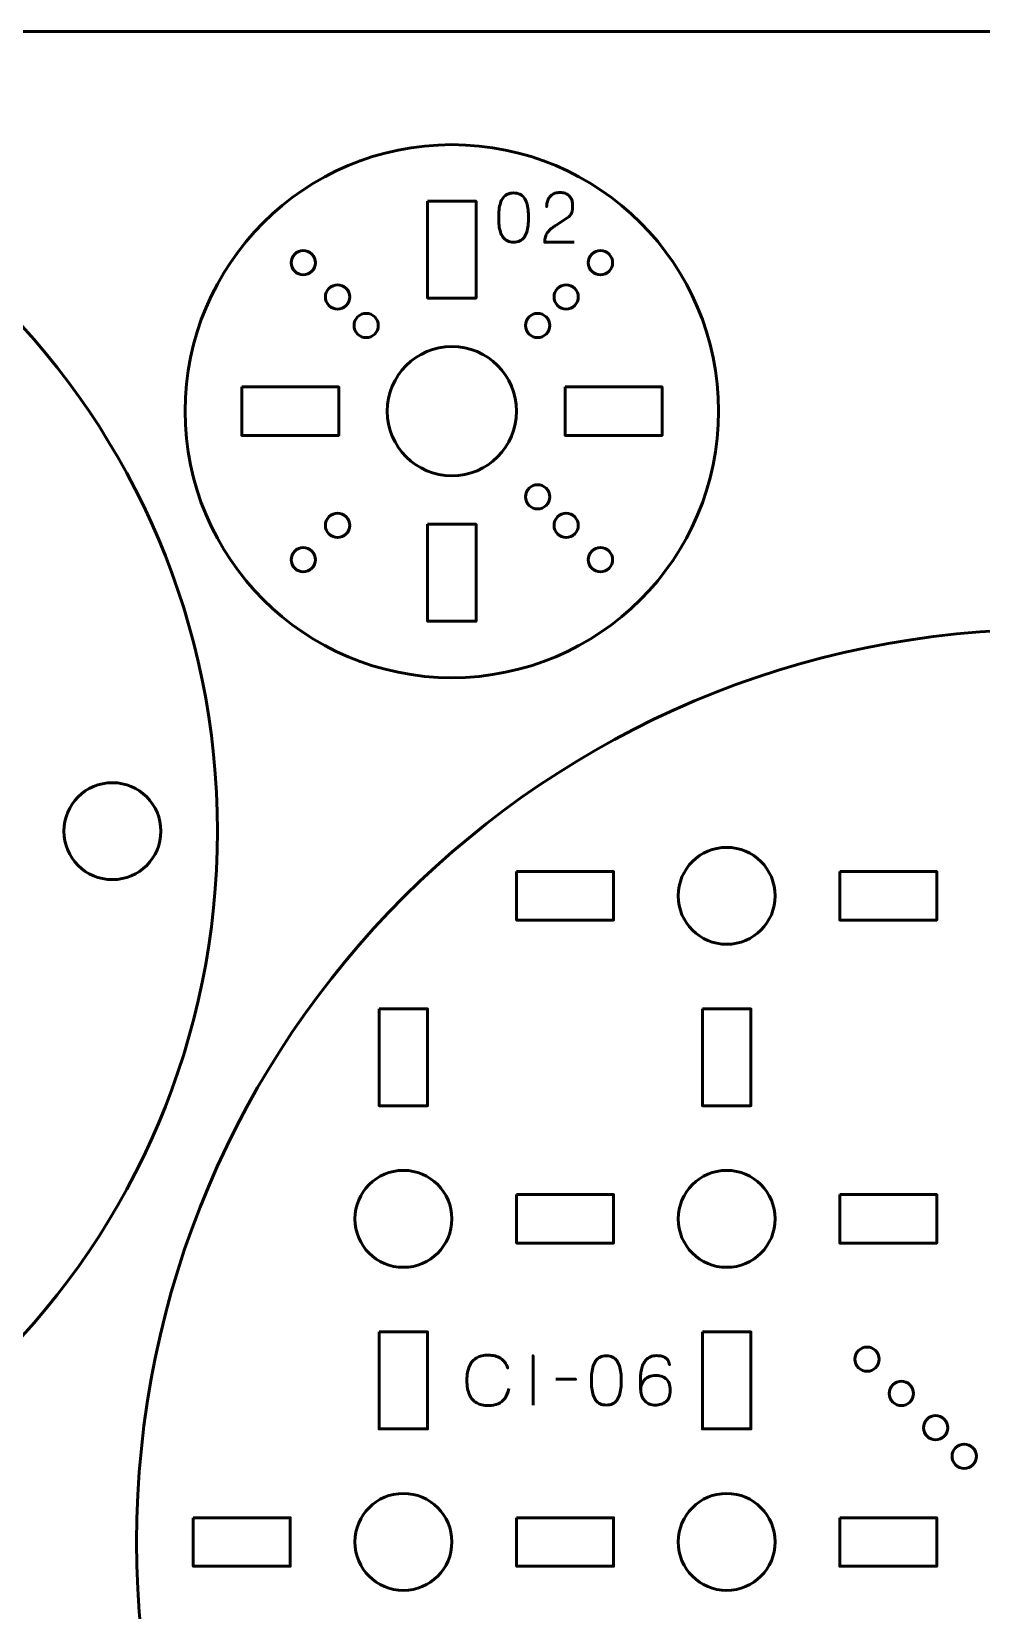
# Model space of a CAD drawing. Header units: centimetres. Extents: x -21 to 0, y -29.7 to 0.
# Drawn here: x -12.4 to -6.52, y -9.77 to 0 of the extents above; entities that cross this region are included whole.
import ezdxf

# ---------------------------------------------------------------- set-up
doc = ezdxf.new("R2010")
doc.units = ezdxf.units.CM
doc.header["$MEASUREMENT"] = 0
doc.layers.add('Layer 1', color=7, linetype='Continuous')

msp = doc.modelspace()

# ---------------------------------------------------------------- linework, layer by layer
at = {"layer": 'Layer 1', "color": 2, "lineweight": 53}
for centre, major_axis in [((-15.9, -4.95004), (0, 4.65)), ((-9.8, -2.35), (0, 1.65)), ((-6.1, -9.35003), (0, 5.65))]:
    msp.add_ellipse(centre, major_axis=major_axis, ratio=1, dxfattribs=at)
at = {"layer": 'Layer 1', "color": 22, "lineweight": 53}
msp.add_open_spline([(-21.00003, -29.19995), (-21.00003, -29.19995), (-21.00003, -0.49992), (-21.00003, -0.49992), (-21.00003, -0.49992), (-21.00003, -0.22295), (-20.77694, 0.00004), (-20.49994, 0.00004), (-20.49994, 0.00004), (-20.49994, 0.00004), (-0.50008, 0.00004), (-0.50008, 0.00004), (-0.50008, 0.00004), (-0.22294, 0.00004), (0.00002, -0.22295), (0.00002, -0.49992), (0.00002, -0.49992), (0.00002, -0.49992), (0.00002, -29.19995), (0.00002, -29.19995), (0.00002, -29.19995), (0.00002, -29.47695), (-0.22294, -29.70004), (-0.50008, -29.70004), (-0.50008, -29.70004), (-0.50008, -29.70004), (-20.49994, -29.70004), (-20.49994, -29.70004), (-20.49994, -29.70004), (-20.77694, -29.70004), (-21.00003, -29.47695), (-21.00003, -29.19995)], degree=3, knots=[0, 0, 0, 0, 0.125, 0.125, 0.125, 0.125, 0.25, 0.25, 0.25, 0.25, 0.375, 0.375, 0.375, 0.375, 0.5, 0.5, 0.5, 0.5, 0.625, 0.625, 0.625, 0.625, 0.75, 0.75, 0.75, 0.75, 0.875, 0.875, 0.875, 0.875, 1, 1, 1, 1], dxfattribs=at)
at = {"layer": 'Layer 1', "lineweight": 53}
for points in [[(-9.95004, -1.04991), (-9.95004, -1.04991), (-9.65004, -1.04991), (-9.65004, -1.04991), (-9.65004, -1.04991), (-9.65004, -1.04991), (-9.65004, -1.64992), (-9.65004, -1.64992), (-9.65004, -1.64992), (-9.65004, -1.64992), (-9.95004, -1.64992), (-9.95004, -1.64992), (-9.95004, -1.64992), (-9.95004, -1.64992), (-9.95004, -1.04991), (-9.95004, -1.04991)], [(-9.39996, -2.34994), (-9.39996, -2.57082), (-9.57908, -2.74994), (-9.79996, -2.74994), (-9.79996, -2.74994), (-10.0208, -2.74994), (-10.19998, -2.57082), (-10.19998, -2.34994), (-10.19998, -2.34994), (-10.19998, -2.1291), (-10.0208, -1.94992), (-9.79996, -1.94992), (-9.79996, -1.94992), (-9.57908, -1.94992), (-9.39996, -2.1291), (-9.39996, -2.34994)], [(-11.09999, -2.19986), (-11.09999, -2.19986), (-10.49998, -2.19986), (-10.49998, -2.19986), (-10.49998, -2.19986), (-10.49998, -2.19986), (-10.49998, -2.49986), (-10.49998, -2.49986), (-10.49998, -2.49986), (-10.49998, -2.49986), (-11.09999, -2.49986), (-11.09999, -2.49986), (-11.09999, -2.49986), (-11.09999, -2.49986), (-11.09999, -2.19986), (-11.09999, -2.19986)], [(-9.09992, -2.19986), (-9.09992, -2.19986), (-8.49992, -2.19986), (-8.49992, -2.19986), (-8.49992, -2.19986), (-8.49992, -2.19986), (-8.49992, -2.49986), (-8.49992, -2.49986), (-8.49992, -2.49986), (-8.49992, -2.49986), (-9.09992, -2.49986), (-9.09992, -2.49986), (-9.09992, -2.49986), (-9.09992, -2.49986), (-9.09992, -2.19986), (-9.09992, -2.19986)], [(-9.95004, -3.04998), (-9.95004, -3.04998), (-9.65004, -3.04998), (-9.65004, -3.04998), (-9.65004, -3.04998), (-9.65004, -3.04998), (-9.65004, -3.64998), (-9.65004, -3.64998), (-9.65004, -3.64998), (-9.65004, -3.64998), (-9.95004, -3.64998), (-9.95004, -3.64998), (-9.95004, -3.64998), (-9.95004, -3.64998), (-9.95004, -3.04998), (-9.95004, -3.04998)], [(-11.59993, -4.94998), (-11.59993, -5.11563), (-11.7343, -5.24997), (-11.89993, -5.24997), (-11.89993, -5.24997), (-12.0657, -5.24997), (-12.19993, -5.11563), (-12.19993, -4.94998), (-12.19993, -4.94998), (-12.19993, -4.78435), (-12.0657, -4.64997), (-11.89993, -4.64997), (-11.89993, -4.64997), (-11.7343, -4.64997), (-11.59993, -4.78435), (-11.59993, -4.94998)], [(-7.79997, -5.3501), (-7.79997, -5.51573), (-7.9343, -5.6501), (-8.09997, -5.6501), (-8.09997, -5.6501), (-8.2656, -5.6501), (-8.39997, -5.51573), (-8.39997, -5.3501), (-8.39997, -5.3501), (-8.39997, -5.18433), (-8.2656, -5.0501), (-8.09997, -5.0501), (-8.09997, -5.0501), (-7.9343, -5.0501), (-7.79997, -5.18433), (-7.79997, -5.3501)], [(-9.39999, -5.20003), (-9.39999, -5.20003), (-8.79999, -5.20003), (-8.79999, -5.20003), (-8.79999, -5.20003), (-8.79999, -5.20003), (-8.79999, -5.50003), (-8.79999, -5.50003), (-8.79999, -5.50003), (-8.79999, -5.50003), (-9.39999, -5.50003), (-9.39999, -5.50003), (-9.39999, -5.50003), (-9.39999, -5.50003), (-9.39999, -5.20003), (-9.39999, -5.20003)], [(-7.39992, -5.20003), (-7.39992, -5.20003), (-6.79991, -5.20003), (-6.79991, -5.20003), (-6.79991, -5.20003), (-6.79991, -5.20003), (-6.79991, -5.50003), (-6.79991, -5.50003), (-6.79991, -5.50003), (-6.79991, -5.50003), (-7.39992, -5.50003), (-7.39992, -5.50003), (-7.39992, -5.50003), (-7.39992, -5.50003), (-7.39992, -5.20003), (-7.39992, -5.20003)], [(-10.24997, -6.05001), (-10.24997, -6.05001), (-9.94997, -6.05001), (-9.94997, -6.05001), (-9.94997, -6.05001), (-9.94997, -6.05001), (-9.94997, -6.65001), (-9.94997, -6.65001), (-9.94997, -6.65001), (-9.94997, -6.65001), (-10.24997, -6.65001), (-10.24997, -6.65001), (-10.24997, -6.65001), (-10.24997, -6.65001), (-10.24997, -6.05001), (-10.24997, -6.05001)], [(-8.25004, -6.05001), (-8.25004, -6.05001), (-7.95004, -6.05001), (-7.95004, -6.05001), (-7.95004, -6.05001), (-7.95004, -6.05001), (-7.95004, -6.65001), (-7.95004, -6.65001), (-7.95004, -6.65001), (-7.95004, -6.65001), (-8.25004, -6.65001), (-8.25004, -6.65001), (-8.25004, -6.65001), (-8.25004, -6.65001), (-8.25004, -6.05001), (-8.25004, -6.05001)], [(-9.7999, -7.35003), (-9.7999, -7.5157), (-9.93427, -7.65003), (-10.0999, -7.65003), (-10.0999, -7.65003), (-10.26567, -7.65003), (-10.3999, -7.5157), (-10.3999, -7.35003), (-10.3999, -7.35003), (-10.3999, -7.1844), (-10.26567, -7.05003), (-10.0999, -7.05003), (-10.0999, -7.05003), (-9.93427, -7.05003), (-9.7999, -7.1844), (-9.7999, -7.35003)], [(-7.79997, -7.35003), (-7.79997, -7.5157), (-7.9343, -7.65003), (-8.09997, -7.65003), (-8.09997, -7.65003), (-8.2656, -7.65003), (-8.39997, -7.5157), (-8.39997, -7.35003), (-8.39997, -7.35003), (-8.39997, -7.1844), (-8.2656, -7.05003), (-8.09997, -7.05003), (-8.09997, -7.05003), (-7.9343, -7.05003), (-7.79997, -7.1844), (-7.79997, -7.35003)], [(-9.39999, -7.19996), (-9.39999, -7.19996), (-8.79999, -7.19996), (-8.79999, -7.19996), (-8.79999, -7.19996), (-8.79999, -7.19996), (-8.79999, -7.49996), (-8.79999, -7.49996), (-8.79999, -7.49996), (-8.79999, -7.49996), (-9.39999, -7.49996), (-9.39999, -7.49996), (-9.39999, -7.49996), (-9.39999, -7.49996), (-9.39999, -7.19996), (-9.39999, -7.19996)], [(-7.39992, -7.19996), (-7.39992, -7.19996), (-6.79991, -7.19996), (-6.79991, -7.19996), (-6.79991, -7.19996), (-6.79991, -7.19996), (-6.79991, -7.49996), (-6.79991, -7.49996), (-6.79991, -7.49996), (-6.79991, -7.49996), (-7.39992, -7.49996), (-7.39992, -7.49996), (-7.39992, -7.49996), (-7.39992, -7.49996), (-7.39992, -7.19996), (-7.39992, -7.19996)], [(-10.24997, -8.05008), (-10.24997, -8.05008), (-9.94997, -8.05008), (-9.94997, -8.05008), (-9.94997, -8.05008), (-9.94997, -8.05008), (-9.94997, -8.65009), (-9.94997, -8.65009), (-9.94997, -8.65009), (-9.94997, -8.65009), (-10.24997, -8.65009), (-10.24997, -8.65009), (-10.24997, -8.65009), (-10.24997, -8.65009), (-10.24997, -8.05008), (-10.24997, -8.05008)], [(-8.25004, -8.05008), (-8.25004, -8.05008), (-7.95004, -8.05008), (-7.95004, -8.05008), (-7.95004, -8.05008), (-7.95004, -8.05008), (-7.95004, -8.65009), (-7.95004, -8.65009), (-7.95004, -8.65009), (-7.95004, -8.65009), (-8.25004, -8.65009), (-8.25004, -8.65009), (-8.25004, -8.65009), (-8.25004, -8.65009), (-8.25004, -8.05008), (-8.25004, -8.05008)], [(-9.7999, -9.35), (-9.7999, -9.51577), (-9.93427, -9.65), (-10.0999, -9.65), (-10.0999, -9.65), (-10.26567, -9.65), (-10.3999, -9.51577), (-10.3999, -9.35), (-10.3999, -9.35), (-10.3999, -9.18434), (-10.26567, -9.05), (-10.0999, -9.05), (-10.0999, -9.05), (-9.93427, -9.05), (-9.7999, -9.18434), (-9.7999, -9.35)], [(-7.79997, -9.35), (-7.79997, -9.51577), (-7.9343, -9.65), (-8.09997, -9.65), (-8.09997, -9.65), (-8.2656, -9.65), (-8.39997, -9.51577), (-8.39997, -9.35), (-8.39997, -9.35), (-8.39997, -9.18434), (-8.2656, -9.05), (-8.09997, -9.05), (-8.09997, -9.05), (-7.9343, -9.05), (-7.79997, -9.18434), (-7.79997, -9.35)], [(-11.39996, -9.20007), (-11.39996, -9.20007), (-10.79995, -9.20007), (-10.79995, -9.20007), (-10.79995, -9.20007), (-10.79995, -9.20007), (-10.79995, -9.50007), (-10.79995, -9.50007), (-10.79995, -9.50007), (-10.79995, -9.50007), (-11.39996, -9.50007), (-11.39996, -9.50007), (-11.39996, -9.50007), (-11.39996, -9.50007), (-11.39996, -9.20007), (-11.39996, -9.20007)], [(-9.39999, -9.20007), (-9.39999, -9.20007), (-8.79999, -9.20007), (-8.79999, -9.20007), (-8.79999, -9.20007), (-8.79999, -9.20007), (-8.79999, -9.50007), (-8.79999, -9.50007), (-8.79999, -9.50007), (-8.79999, -9.50007), (-9.39999, -9.50007), (-9.39999, -9.50007), (-9.39999, -9.50007), (-9.39999, -9.50007), (-9.39999, -9.20007), (-9.39999, -9.20007)], [(-7.39992, -9.20007), (-7.39992, -9.20007), (-6.79991, -9.20007), (-6.79991, -9.20007), (-6.79991, -9.20007), (-6.79991, -9.20007), (-6.79991, -9.50007), (-6.79991, -9.50007), (-6.79991, -9.50007), (-6.79991, -9.50007), (-7.39992, -9.50007), (-7.39992, -9.50007), (-7.39992, -9.50007), (-7.39992, -9.50007), (-7.39992, -9.20007), (-7.39992, -9.20007)]]:
    msp.add_open_spline(points, degree=3, knots=[0, 0, 0, 0, 0.25, 0.25, 0.25, 0.25, 0.5, 0.5, 0.5, 0.5, 0.75, 0.75, 0.75, 0.75, 1, 1, 1, 1], dxfattribs=at)
at = {"layer": 'Layer 1', "color": 30, "lineweight": 53}
for points, knots in [([(-9.41808, -1.30381), (-9.40327, -1.30374), (-9.3905, -1.30113), (-9.37984, -1.29605), (-9.37984, -1.29605), (-9.36926, -1.29097), (-9.36044, -1.2837), (-9.35339, -1.27446), (-9.35339, -1.27446), (-9.3464, -1.26515), (-9.3409, -1.25414), (-9.33681, -1.24144), (-9.33681, -1.24144), (-9.33278, -1.22874), (-9.32989, -1.21484), (-9.32827, -1.1996), (-9.32827, -1.1996), (-9.32657, -1.18436), (-9.32573, -1.16834), (-9.3258, -1.15141), (-9.3258, -1.15141), (-9.32573, -1.13455), (-9.32657, -1.11853), (-9.32827, -1.10336), (-9.32827, -1.10336), (-9.32989, -1.08819), (-9.33278, -1.07422), (-9.33681, -1.06152), (-9.33681, -1.06152), (-9.3409, -1.04889), (-9.3464, -1.03789), (-9.35339, -1.0285), (-9.35339, -1.0285), (-9.36044, -1.01919), (-9.36926, -1.01192), (-9.37984, -1.00684), (-9.37984, -1.00684), (-9.3905, -1.00169), (-9.40327, -0.99908), (-9.41808, -0.99901), (-9.41808, -0.99901), (-9.4329, -0.99908), (-9.44567, -1.00169), (-9.45633, -1.00684), (-9.45633, -1.00684), (-9.46691, -1.01192), (-9.47573, -1.01919), (-9.48278, -1.0285), (-9.48278, -1.0285), (-9.48977, -1.03789), (-9.49527, -1.04889), (-9.49936, -1.06152), (-9.49936, -1.06152), (-9.50339, -1.07422), (-9.50628, -1.08819), (-9.5079, -1.10336), (-9.5079, -1.10336), (-9.50959, -1.11853), (-9.51044, -1.13455), (-9.51037, -1.15141), (-9.51037, -1.15141), (-9.51044, -1.16834), (-9.50959, -1.18436), (-9.5079, -1.1996), (-9.5079, -1.1996), (-9.50628, -1.21484), (-9.50339, -1.22874), (-9.49936, -1.24144), (-9.49936, -1.24144), (-9.49527, -1.25414), (-9.48977, -1.26515), (-9.48278, -1.27446), (-9.48278, -1.27446), (-9.47573, -1.2837), (-9.46691, -1.29097), (-9.45633, -1.29605), (-9.45633, -1.29605), (-9.44567, -1.30113), (-9.4329, -1.30374), (-9.41808, -1.30381)], [0, 0, 0, 0, 0.05, 0.05, 0.05, 0.05, 0.1, 0.1, 0.1, 0.1, 0.15, 0.15, 0.15, 0.15, 0.2, 0.2, 0.2, 0.2, 0.25, 0.25, 0.25, 0.25, 0.3, 0.3, 0.3, 0.3, 0.35, 0.35, 0.35, 0.35, 0.4, 0.4, 0.4, 0.4, 0.45, 0.45, 0.45, 0.45, 0.5, 0.5, 0.5, 0.5, 0.55, 0.55, 0.55, 0.55, 0.6, 0.6, 0.6, 0.6, 0.65, 0.65, 0.65, 0.65, 0.7, 0.7, 0.7, 0.7, 0.75, 0.75, 0.75, 0.75, 0.8, 0.8, 0.8, 0.8, 0.85, 0.85, 0.85, 0.85, 0.9, 0.9, 0.9, 0.9, 0.95, 0.95, 0.95, 0.95, 1, 1, 1, 1]), ([(-9.41808, -1.30381), (-9.40327, -1.30374), (-9.3905, -1.30113), (-9.37984, -1.29605), (-9.37984, -1.29605), (-9.36926, -1.29097), (-9.36044, -1.2837), (-9.35339, -1.27446), (-9.35339, -1.27446), (-9.3464, -1.26515), (-9.3409, -1.25414), (-9.33681, -1.24144), (-9.33681, -1.24144), (-9.33278, -1.22874), (-9.32989, -1.21484), (-9.32827, -1.1996), (-9.32827, -1.1996), (-9.32657, -1.18436), (-9.32573, -1.16834), (-9.3258, -1.15141), (-9.3258, -1.15141), (-9.32573, -1.13455), (-9.32657, -1.11853), (-9.32827, -1.10336), (-9.32827, -1.10336), (-9.32989, -1.08819), (-9.33278, -1.07422), (-9.33681, -1.06152), (-9.33681, -1.06152), (-9.3409, -1.04889), (-9.3464, -1.03789), (-9.35339, -1.0285), (-9.35339, -1.0285), (-9.36044, -1.01919), (-9.36926, -1.01192), (-9.37984, -1.00684), (-9.37984, -1.00684), (-9.3905, -1.00169), (-9.40327, -0.99908), (-9.41808, -0.99901), (-9.41808, -0.99901), (-9.4329, -0.99908), (-9.44567, -1.00169), (-9.45633, -1.00684), (-9.45633, -1.00684), (-9.46691, -1.01192), (-9.47573, -1.01919), (-9.48278, -1.0285), (-9.48278, -1.0285), (-9.48977, -1.03789), (-9.49527, -1.04889), (-9.49936, -1.06152), (-9.49936, -1.06152), (-9.50339, -1.07422), (-9.50628, -1.08819), (-9.5079, -1.10336), (-9.5079, -1.10336), (-9.50959, -1.11853), (-9.51044, -1.13455), (-9.51037, -1.15141), (-9.51037, -1.15141), (-9.51044, -1.16834), (-9.50959, -1.18436), (-9.5079, -1.1996), (-9.5079, -1.1996), (-9.50628, -1.21484), (-9.50339, -1.22874), (-9.49936, -1.24144), (-9.49936, -1.24144), (-9.49527, -1.25414), (-9.48977, -1.26515), (-9.48278, -1.27446), (-9.48278, -1.27446), (-9.47573, -1.2837), (-9.46691, -1.29097), (-9.45633, -1.29605), (-9.45633, -1.29605), (-9.44567, -1.30113), (-9.4329, -1.30374), (-9.41808, -1.30381)], [0, 0, 0, 0, 0.05, 0.05, 0.05, 0.05, 0.1, 0.1, 0.1, 0.1, 0.15, 0.15, 0.15, 0.15, 0.2, 0.2, 0.2, 0.2, 0.25, 0.25, 0.25, 0.25, 0.3, 0.3, 0.3, 0.3, 0.35, 0.35, 0.35, 0.35, 0.4, 0.4, 0.4, 0.4, 0.45, 0.45, 0.45, 0.45, 0.5, 0.5, 0.5, 0.5, 0.55, 0.55, 0.55, 0.55, 0.6, 0.6, 0.6, 0.6, 0.65, 0.65, 0.65, 0.65, 0.7, 0.7, 0.7, 0.7, 0.75, 0.75, 0.75, 0.75, 0.8, 0.8, 0.8, 0.8, 0.85, 0.85, 0.85, 0.85, 0.9, 0.9, 0.9, 0.9, 0.95, 0.95, 0.95, 0.95, 1, 1, 1, 1]), ([(-9.04386, -1.30381), (-9.04386, -1.30381), (-9.22547, -1.30381), (-9.22547, -1.30381), (-9.22547, -1.30381), (-9.22512, -1.29153), (-9.22357, -1.28067), (-9.22095, -1.27135), (-9.22095, -1.27135), (-9.21827, -1.26204), (-9.21468, -1.25386), (-9.21023, -1.2468), (-9.21023, -1.2468), (-9.20571, -1.23975), (-9.20056, -1.23347), (-9.19471, -1.22796), (-9.19471, -1.22796), (-9.18885, -1.22239), (-9.18257, -1.21731), (-9.1758, -1.21251), (-9.1758, -1.21251), (-9.16903, -1.20778), (-9.16204, -1.20306), (-9.15477, -1.1984), (-9.15477, -1.1984), (-9.15477, -1.1984), (-9.08238, -1.15014), (-9.08238, -1.15014), (-9.08238, -1.15014), (-9.07498, -1.14492), (-9.06919, -1.13921), (-9.0651, -1.13307), (-9.0651, -1.13307), (-9.06094, -1.12693), (-9.05804, -1.12044), (-9.05628, -1.11359), (-9.05628, -1.11359), (-9.05459, -1.10682), (-9.05353, -1.09984), (-9.05318, -1.09278), (-9.05318, -1.09278), (-9.05282, -1.08565), (-9.05268, -1.07853), (-9.05275, -1.0714), (-9.05275, -1.0714), (-9.05275, -1.06555), (-9.05353, -1.05927), (-9.05508, -1.05249), (-9.05508, -1.05249), (-9.0567, -1.04579), (-9.05924, -1.03909), (-9.06284, -1.03246), (-9.06284, -1.03246), (-9.06644, -1.02582), (-9.07124, -1.01976), (-9.07723, -1.01425), (-9.07723, -1.01425), (-9.08323, -1.00882), (-9.09064, -1.00445), (-9.09946, -1.00113), (-9.09946, -1.00113), (-9.10828, -0.99781), (-9.11865, -0.99612), (-9.13064, -0.99605), (-9.13064, -0.99605), (-9.14271, -0.99612), (-9.15336, -0.99781), (-9.16254, -1.00106), (-9.16254, -1.00106), (-9.17171, -1.0043), (-9.17954, -1.00882), (-9.18603, -1.01453), (-9.18603, -1.01453), (-9.19252, -1.02025), (-9.19774, -1.02688), (-9.20183, -1.03429), (-9.20183, -1.03429), (-9.20593, -1.0417), (-9.20889, -1.0496), (-9.21079, -1.05793), (-9.21079, -1.05793), (-9.2127, -1.06625), (-9.21362, -1.07472), (-9.21362, -1.08326), (-9.21362, -1.08326), (-9.21362, -1.07472), (-9.2127, -1.06625), (-9.21079, -1.05793), (-9.21079, -1.05793), (-9.20889, -1.0496), (-9.20593, -1.0417), (-9.20183, -1.03429), (-9.20183, -1.03429), (-9.19774, -1.02688), (-9.19252, -1.02025), (-9.18603, -1.01453), (-9.18603, -1.01453), (-9.17954, -1.00882), (-9.17171, -1.0043), (-9.16254, -1.00106), (-9.16254, -1.00106), (-9.15336, -0.99781), (-9.14271, -0.99612), (-9.13064, -0.99605), (-9.13064, -0.99605), (-9.11865, -0.99612), (-9.10828, -0.99781), (-9.09946, -1.00113), (-9.09946, -1.00113), (-9.09064, -1.00445), (-9.08323, -1.00882), (-9.07723, -1.01425), (-9.07723, -1.01425), (-9.07124, -1.01976), (-9.06644, -1.02582), (-9.06284, -1.03246), (-9.06284, -1.03246), (-9.05924, -1.03909), (-9.0567, -1.04579), (-9.05508, -1.05249), (-9.05508, -1.05249), (-9.05353, -1.05927), (-9.05275, -1.06555), (-9.05275, -1.0714), (-9.05275, -1.0714), (-9.05268, -1.07853), (-9.05282, -1.08565), (-9.05318, -1.09278), (-9.05318, -1.09278), (-9.05353, -1.09984), (-9.05459, -1.10682), (-9.05628, -1.11359), (-9.05628, -1.11359), (-9.05804, -1.12044), (-9.06094, -1.12693), (-9.0651, -1.13307), (-9.0651, -1.13307), (-9.06919, -1.13921), (-9.07498, -1.14492), (-9.08238, -1.15014), (-9.08238, -1.15014), (-9.08238, -1.15014), (-9.15477, -1.1984), (-9.15477, -1.1984), (-9.15477, -1.1984), (-9.16204, -1.20306), (-9.16903, -1.20778), (-9.1758, -1.21251), (-9.1758, -1.21251), (-9.18257, -1.21731), (-9.18885, -1.22239), (-9.19471, -1.22796), (-9.19471, -1.22796), (-9.20056, -1.23347), (-9.20571, -1.23975), (-9.21023, -1.2468), (-9.21023, -1.2468), (-9.21468, -1.25386), (-9.21827, -1.26204), (-9.22095, -1.27135), (-9.22095, -1.27135), (-9.22357, -1.28067), (-9.22512, -1.29153), (-9.22547, -1.30381), (-9.22547, -1.30381), (-9.22547, -1.30381), (-9.04386, -1.30381), (-9.04386, -1.30381)], [0, 0, 0, 0, 0.0238095, 0.0238095, 0.0238095, 0.0238095, 0.047619, 0.047619, 0.047619, 0.047619, 0.0714286, 0.0714286, 0.0714286, 0.0714286, 0.0952381, 0.0952381, 0.0952381, 0.0952381, 0.1190476, 0.1190476, 0.1190476, 0.1190476, 0.1428571, 0.1428571, 0.1428571, 0.1428571, 0.1666667, 0.1666667, 0.1666667, 0.1666667, 0.1904762, 0.1904762, 0.1904762, 0.1904762, 0.2142857, 0.2142857, 0.2142857, 0.2142857, 0.2380952, 0.2380952, 0.2380952, 0.2380952, 0.2619048, 0.2619048, 0.2619048, 0.2619048, 0.2857143, 0.2857143, 0.2857143, 0.2857143, 0.3095238, 0.3095238, 0.3095238, 0.3095238, 0.3333333, 0.3333333, 0.3333333, 0.3333333, 0.3571429, 0.3571429, 0.3571429, 0.3571429, 0.3809524, 0.3809524, 0.3809524, 0.3809524, 0.4047619, 0.4047619, 0.4047619, 0.4047619, 0.4285714, 0.4285714, 0.4285714, 0.4285714, 0.452381, 0.452381, 0.452381, 0.452381, 0.4761905, 0.4761905, 0.4761905, 0.4761905, 0.5, 0.5, 0.5, 0.5, 0.5238095, 0.5238095, 0.5238095, 0.5238095, 0.547619, 0.547619, 0.547619, 0.547619, 0.5714286, 0.5714286, 0.5714286, 0.5714286, 0.5952381, 0.5952381, 0.5952381, 0.5952381, 0.6190476, 0.6190476, 0.6190476, 0.6190476, 0.6428571, 0.6428571, 0.6428571, 0.6428571, 0.6666667, 0.6666667, 0.6666667, 0.6666667, 0.6904762, 0.6904762, 0.6904762, 0.6904762, 0.7142857, 0.7142857, 0.7142857, 0.7142857, 0.7380952, 0.7380952, 0.7380952, 0.7380952, 0.7619048, 0.7619048, 0.7619048, 0.7619048, 0.7857143, 0.7857143, 0.7857143, 0.7857143, 0.8095238, 0.8095238, 0.8095238, 0.8095238, 0.8333333, 0.8333333, 0.8333333, 0.8333333, 0.8571429, 0.8571429, 0.8571429, 0.8571429, 0.8809524, 0.8809524, 0.8809524, 0.8809524, 0.9047619, 0.9047619, 0.9047619, 0.9047619, 0.9285714, 0.9285714, 0.9285714, 0.9285714, 0.952381, 0.952381, 0.952381, 0.952381, 0.9761905, 0.9761905, 0.9761905, 0.9761905, 1, 1, 1, 1]), ([(-9.44755, -8.40037), (-9.45207, -8.42457), (-9.45997, -8.44454), (-9.47105, -8.4602), (-9.47105, -8.4602), (-9.48219, -8.4758), (-9.49645, -8.48737), (-9.5138, -8.49492), (-9.5138, -8.49492), (-9.53109, -8.50247), (-9.55141, -8.50628), (-9.57455, -8.50621), (-9.57455, -8.50621), (-9.6027, -8.50628), (-9.62662, -8.50084), (-9.64624, -8.48977), (-9.64624, -8.48977), (-9.66585, -8.47876), (-9.68081, -8.46176), (-9.69111, -8.43869), (-9.69111, -8.43869), (-9.70141, -8.41561), (-9.70656, -8.38605), (-9.70663, -8.35), (-9.70663, -8.35), (-9.70656, -8.31409), (-9.70141, -8.28459), (-9.69111, -8.26152), (-9.69111, -8.26152), (-9.68081, -8.23845), (-9.66585, -8.22138), (-9.64624, -8.2103), (-9.64624, -8.2103), (-9.62662, -8.19922), (-9.6027, -8.19372), (-9.57455, -8.19379), (-9.57455, -8.19379), (-9.54442, -8.19372), (-9.51917, -8.20014), (-9.49885, -8.21305), (-9.49885, -8.21305), (-9.4786, -8.22596), (-9.46371, -8.24593), (-9.45433, -8.27295), (-9.45433, -8.27295), (-9.46371, -8.24593), (-9.4786, -8.22596), (-9.49885, -8.21305), (-9.49885, -8.21305), (-9.51917, -8.20014), (-9.54442, -8.19372), (-9.57455, -8.19379), (-9.57455, -8.19379), (-9.6027, -8.19372), (-9.62662, -8.19922), (-9.64624, -8.2103), (-9.64624, -8.2103), (-9.66585, -8.22138), (-9.68081, -8.23845), (-9.69111, -8.26152), (-9.69111, -8.26152), (-9.70141, -8.28459), (-9.70656, -8.31409), (-9.70663, -8.35), (-9.70663, -8.35), (-9.70656, -8.38605), (-9.70141, -8.41561), (-9.69111, -8.43869), (-9.69111, -8.43869), (-9.68081, -8.46176), (-9.66585, -8.47876), (-9.64624, -8.48977), (-9.64624, -8.48977), (-9.62662, -8.50084), (-9.6027, -8.50628), (-9.57455, -8.50621), (-9.57455, -8.50621), (-9.55141, -8.50628), (-9.53109, -8.50247), (-9.5138, -8.49492), (-9.5138, -8.49492), (-9.49645, -8.48737), (-9.48219, -8.4758), (-9.47105, -8.4602), (-9.47105, -8.4602), (-9.45997, -8.44454), (-9.45207, -8.42457), (-9.44755, -8.40037)], [0, 0, 0, 0, 0.0454545, 0.0454545, 0.0454545, 0.0454545, 0.0909091, 0.0909091, 0.0909091, 0.0909091, 0.1363636, 0.1363636, 0.1363636, 0.1363636, 0.1818182, 0.1818182, 0.1818182, 0.1818182, 0.2272727, 0.2272727, 0.2272727, 0.2272727, 0.2727273, 0.2727273, 0.2727273, 0.2727273, 0.3181818, 0.3181818, 0.3181818, 0.3181818, 0.3636364, 0.3636364, 0.3636364, 0.3636364, 0.4090909, 0.4090909, 0.4090909, 0.4090909, 0.4545455, 0.4545455, 0.4545455, 0.4545455, 0.5, 0.5, 0.5, 0.5, 0.5454545, 0.5454545, 0.5454545, 0.5454545, 0.5909091, 0.5909091, 0.5909091, 0.5909091, 0.6363636, 0.6363636, 0.6363636, 0.6363636, 0.6818182, 0.6818182, 0.6818182, 0.6818182, 0.7272727, 0.7272727, 0.7272727, 0.7272727, 0.7727273, 0.7727273, 0.7727273, 0.7727273, 0.8181818, 0.8181818, 0.8181818, 0.8181818, 0.8636364, 0.8636364, 0.8636364, 0.8636364, 0.9090909, 0.9090909, 0.9090909, 0.9090909, 0.9545455, 0.9545455, 0.9545455, 0.9545455, 1, 1, 1, 1]), ([(-9.29769, -8.50282), (-9.29769, -8.50282), (-9.29769, -8.1976), (-9.29769, -8.1976), (-9.29769, -8.1976), (-9.29769, -8.1976), (-9.29769, -8.50282), (-9.29769, -8.50282)], [0, 0, 0, 0, 0.5, 0.5, 0.5, 0.5, 1, 1, 1, 1]), ([(-8.8443, -8.50282), (-8.82949, -8.50275), (-8.81672, -8.50014), (-8.80606, -8.49506), (-8.80606, -8.49506), (-8.79548, -8.48998), (-8.78666, -8.48271), (-8.77961, -8.47347), (-8.77961, -8.47347), (-8.77262, -8.46416), (-8.76712, -8.45315), (-8.76303, -8.44045), (-8.76303, -8.44045), (-8.759, -8.42775), (-8.75611, -8.41385), (-8.75449, -8.39861), (-8.75449, -8.39861), (-8.75279, -8.38337), (-8.75195, -8.36735), (-8.75202, -8.35042), (-8.75202, -8.35042), (-8.75195, -8.33356), (-8.75279, -8.31754), (-8.75449, -8.30237), (-8.75449, -8.30237), (-8.75611, -8.2872), (-8.759, -8.27323), (-8.76303, -8.26053), (-8.76303, -8.26053), (-8.76712, -8.2479), (-8.77262, -8.2369), (-8.77961, -8.22751), (-8.77961, -8.22751), (-8.78666, -8.2182), (-8.79548, -8.21093), (-8.80606, -8.20585), (-8.80606, -8.20585), (-8.81672, -8.2007), (-8.82949, -8.19809), (-8.8443, -8.19802), (-8.8443, -8.19802), (-8.85912, -8.19809), (-8.87189, -8.2007), (-8.88255, -8.20585), (-8.88255, -8.20585), (-8.89313, -8.21093), (-8.90195, -8.2182), (-8.909, -8.22751), (-8.909, -8.22751), (-8.91599, -8.2369), (-8.92149, -8.2479), (-8.92558, -8.26053), (-8.92558, -8.26053), (-8.92961, -8.27323), (-8.9325, -8.2872), (-8.93412, -8.30237), (-8.93412, -8.30237), (-8.93581, -8.31754), (-8.93666, -8.33356), (-8.93659, -8.35042), (-8.93659, -8.35042), (-8.93666, -8.36735), (-8.93581, -8.38337), (-8.93412, -8.39861), (-8.93412, -8.39861), (-8.9325, -8.41385), (-8.92961, -8.42775), (-8.92558, -8.44045), (-8.92558, -8.44045), (-8.92149, -8.45315), (-8.91599, -8.46416), (-8.909, -8.47347), (-8.909, -8.47347), (-8.90195, -8.48271), (-8.89313, -8.48998), (-8.88255, -8.49506), (-8.88255, -8.49506), (-8.87189, -8.50014), (-8.85912, -8.50275), (-8.8443, -8.50282)], [0, 0, 0, 0, 0.05, 0.05, 0.05, 0.05, 0.1, 0.1, 0.1, 0.1, 0.15, 0.15, 0.15, 0.15, 0.2, 0.2, 0.2, 0.2, 0.25, 0.25, 0.25, 0.25, 0.3, 0.3, 0.3, 0.3, 0.35, 0.35, 0.35, 0.35, 0.4, 0.4, 0.4, 0.4, 0.45, 0.45, 0.45, 0.45, 0.5, 0.5, 0.5, 0.5, 0.55, 0.55, 0.55, 0.55, 0.6, 0.6, 0.6, 0.6, 0.65, 0.65, 0.65, 0.65, 0.7, 0.7, 0.7, 0.7, 0.75, 0.75, 0.75, 0.75, 0.8, 0.8, 0.8, 0.8, 0.85, 0.85, 0.85, 0.85, 0.9, 0.9, 0.9, 0.9, 0.95, 0.95, 0.95, 0.95, 1, 1, 1, 1]), ([(-8.8443, -8.50282), (-8.82949, -8.50275), (-8.81672, -8.50014), (-8.80606, -8.49506), (-8.80606, -8.49506), (-8.79548, -8.48998), (-8.78666, -8.48271), (-8.77961, -8.47347), (-8.77961, -8.47347), (-8.77262, -8.46416), (-8.76712, -8.45315), (-8.76303, -8.44045), (-8.76303, -8.44045), (-8.759, -8.42775), (-8.75611, -8.41385), (-8.75449, -8.39861), (-8.75449, -8.39861), (-8.75279, -8.38337), (-8.75195, -8.36735), (-8.75202, -8.35042), (-8.75202, -8.35042), (-8.75195, -8.33356), (-8.75279, -8.31754), (-8.75449, -8.30237), (-8.75449, -8.30237), (-8.75611, -8.2872), (-8.759, -8.27323), (-8.76303, -8.26053), (-8.76303, -8.26053), (-8.76712, -8.2479), (-8.77262, -8.2369), (-8.77961, -8.22751), (-8.77961, -8.22751), (-8.78666, -8.2182), (-8.79548, -8.21093), (-8.80606, -8.20585), (-8.80606, -8.20585), (-8.81672, -8.2007), (-8.82949, -8.19809), (-8.8443, -8.19802), (-8.8443, -8.19802), (-8.85912, -8.19809), (-8.87189, -8.2007), (-8.88255, -8.20585), (-8.88255, -8.20585), (-8.89313, -8.21093), (-8.90195, -8.2182), (-8.909, -8.22751), (-8.909, -8.22751), (-8.91599, -8.2369), (-8.92149, -8.2479), (-8.92558, -8.26053), (-8.92558, -8.26053), (-8.92961, -8.27323), (-8.9325, -8.2872), (-8.93412, -8.30237), (-8.93412, -8.30237), (-8.93581, -8.31754), (-8.93666, -8.33356), (-8.93659, -8.35042), (-8.93659, -8.35042), (-8.93666, -8.36735), (-8.93581, -8.38337), (-8.93412, -8.39861), (-8.93412, -8.39861), (-8.9325, -8.41385), (-8.92961, -8.42775), (-8.92558, -8.44045), (-8.92558, -8.44045), (-8.92149, -8.45315), (-8.91599, -8.46416), (-8.909, -8.47347), (-8.909, -8.47347), (-8.90195, -8.48271), (-8.89313, -8.48998), (-8.88255, -8.49506), (-8.88255, -8.49506), (-8.87189, -8.50014), (-8.85912, -8.50275), (-8.8443, -8.50282)], [0, 0, 0, 0, 0.05, 0.05, 0.05, 0.05, 0.1, 0.1, 0.1, 0.1, 0.15, 0.15, 0.15, 0.15, 0.2, 0.2, 0.2, 0.2, 0.25, 0.25, 0.25, 0.25, 0.3, 0.3, 0.3, 0.3, 0.35, 0.35, 0.35, 0.35, 0.4, 0.4, 0.4, 0.4, 0.45, 0.45, 0.45, 0.45, 0.5, 0.5, 0.5, 0.5, 0.55, 0.55, 0.55, 0.55, 0.6, 0.6, 0.6, 0.6, 0.65, 0.65, 0.65, 0.65, 0.7, 0.7, 0.7, 0.7, 0.75, 0.75, 0.75, 0.75, 0.8, 0.8, 0.8, 0.8, 0.85, 0.85, 0.85, 0.85, 0.9, 0.9, 0.9, 0.9, 0.95, 0.95, 0.95, 0.95, 1, 1, 1, 1]), ([(-8.63179, -8.41096), (-8.63172, -8.39713), (-8.62947, -8.38464), (-8.62495, -8.37335), (-8.62495, -8.37335), (-8.62051, -8.36213), (-8.61423, -8.35247), (-8.60611, -8.34435), (-8.60611, -8.34435), (-8.59807, -8.33631), (-8.58854, -8.3301), (-8.57768, -8.32573), (-8.57768, -8.32573), (-8.56681, -8.32135), (-8.55489, -8.31917), (-8.54205, -8.31909), (-8.54205, -8.31909), (-8.52914, -8.31902), (-8.51707, -8.32065), (-8.50585, -8.32389), (-8.50585, -8.32389), (-8.49463, -8.32707), (-8.48483, -8.33229), (-8.47629, -8.33949), (-8.47629, -8.33949), (-8.46775, -8.34661), (-8.46105, -8.35607), (-8.45625, -8.36785), (-8.45625, -8.36785), (-8.45146, -8.37963), (-8.44899, -8.39395), (-8.44892, -8.41096), (-8.44892, -8.41096), (-8.44899, -8.42796), (-8.45146, -8.44228), (-8.45625, -8.45407), (-8.45625, -8.45407), (-8.46105, -8.46585), (-8.46775, -8.4753), (-8.47629, -8.48243), (-8.47629, -8.48243), (-8.48483, -8.48963), (-8.49463, -8.49485), (-8.50585, -8.49802), (-8.50585, -8.49802), (-8.51707, -8.50127), (-8.52914, -8.50289), (-8.54205, -8.50282), (-8.54205, -8.50282), (-8.55489, -8.50275), (-8.56667, -8.50056), (-8.57747, -8.49619), (-8.57747, -8.49619), (-8.58819, -8.49181), (-8.5975, -8.4856), (-8.60548, -8.47749), (-8.60548, -8.47749), (-8.61345, -8.46945), (-8.61973, -8.45978), (-8.62424, -8.44849), (-8.62424, -8.44849), (-8.62883, -8.43727), (-8.6313, -8.42479), (-8.63179, -8.41096), (-8.63179, -8.41096), (-8.63208, -8.40397), (-8.63243, -8.39565), (-8.63292, -8.38598), (-8.63292, -8.38598), (-8.63342, -8.37624), (-8.6337, -8.36566), (-8.63377, -8.3543), (-8.63377, -8.3543), (-8.63384, -8.34287), (-8.63349, -8.33109), (-8.63257, -8.31902), (-8.63257, -8.31902), (-8.63172, -8.30689), (-8.63003, -8.29496), (-8.62756, -8.28318), (-8.62756, -8.28318), (-8.62509, -8.27147), (-8.62156, -8.26039), (-8.61691, -8.25002), (-8.61691, -8.25002), (-8.61225, -8.23965), (-8.60625, -8.23048), (-8.59884, -8.2225), (-8.59884, -8.2225), (-8.59137, -8.21453), (-8.58226, -8.20825), (-8.57147, -8.20367), (-8.57147, -8.20367), (-8.56067, -8.19915), (-8.5479, -8.19682), (-8.53316, -8.19675), (-8.53316, -8.19675), (-8.52032, -8.19682), (-8.50945, -8.19809), (-8.50042, -8.20056), (-8.50042, -8.20056), (-8.49139, -8.20303), (-8.48398, -8.20635), (-8.47805, -8.21044), (-8.47805, -8.21044), (-8.4722, -8.2146), (-8.46754, -8.21912), (-8.46416, -8.22413), (-8.46416, -8.22413), (-8.46077, -8.22907), (-8.45823, -8.23408), (-8.45668, -8.23909), (-8.45668, -8.23909), (-8.45505, -8.24409), (-8.454, -8.24875), (-8.45357, -8.25306), (-8.45357, -8.25306), (-8.454, -8.24875), (-8.45505, -8.24409), (-8.45668, -8.23909), (-8.45668, -8.23909), (-8.45823, -8.23408), (-8.46077, -8.22907), (-8.46416, -8.22413), (-8.46416, -8.22413), (-8.46754, -8.21912), (-8.4722, -8.2146), (-8.47805, -8.21044), (-8.47805, -8.21044), (-8.48398, -8.20635), (-8.49139, -8.20303), (-8.50042, -8.20056), (-8.50042, -8.20056), (-8.50945, -8.19809), (-8.52032, -8.19682), (-8.53316, -8.19675), (-8.53316, -8.19675), (-8.5479, -8.19682), (-8.56067, -8.19915), (-8.57147, -8.20367), (-8.57147, -8.20367), (-8.58226, -8.20825), (-8.59137, -8.21453), (-8.59884, -8.2225), (-8.59884, -8.2225), (-8.60625, -8.23048), (-8.61225, -8.23965), (-8.61691, -8.25002), (-8.61691, -8.25002), (-8.62156, -8.26039), (-8.62509, -8.27147), (-8.62756, -8.28318), (-8.62756, -8.28318), (-8.63003, -8.29496), (-8.63172, -8.30689), (-8.63257, -8.31902), (-8.63257, -8.31902), (-8.63349, -8.33109), (-8.63384, -8.34287), (-8.63377, -8.3543), (-8.63377, -8.3543), (-8.6337, -8.36566), (-8.63342, -8.37624), (-8.63292, -8.38598), (-8.63292, -8.38598), (-8.63243, -8.39565), (-8.63208, -8.40397), (-8.63179, -8.41096), (-8.63179, -8.41096), (-8.6313, -8.42479), (-8.62883, -8.43727), (-8.62424, -8.44849), (-8.62424, -8.44849), (-8.61973, -8.45978), (-8.61345, -8.46945), (-8.60548, -8.47749), (-8.60548, -8.47749), (-8.5975, -8.4856), (-8.58819, -8.49181), (-8.57747, -8.49619), (-8.57747, -8.49619), (-8.56667, -8.50056), (-8.55489, -8.50275), (-8.54205, -8.50282), (-8.54205, -8.50282), (-8.52914, -8.50289), (-8.51707, -8.50127), (-8.50585, -8.49802), (-8.50585, -8.49802), (-8.49463, -8.49485), (-8.48483, -8.48963), (-8.47629, -8.48243), (-8.47629, -8.48243), (-8.46775, -8.4753), (-8.46105, -8.46585), (-8.45625, -8.45407), (-8.45625, -8.45407), (-8.45146, -8.44228), (-8.44899, -8.42796), (-8.44892, -8.41096), (-8.44892, -8.41096), (-8.44899, -8.39395), (-8.45146, -8.37963), (-8.45625, -8.36785), (-8.45625, -8.36785), (-8.46105, -8.35607), (-8.46775, -8.34661), (-8.47629, -8.33949), (-8.47629, -8.33949), (-8.48483, -8.33229), (-8.49463, -8.32707), (-8.50585, -8.32389), (-8.50585, -8.32389), (-8.51707, -8.32065), (-8.52914, -8.31902), (-8.54205, -8.31909), (-8.54205, -8.31909), (-8.55489, -8.31917), (-8.56681, -8.32135), (-8.57768, -8.32573), (-8.57768, -8.32573), (-8.58854, -8.3301), (-8.59807, -8.33631), (-8.60611, -8.34435), (-8.60611, -8.34435), (-8.61423, -8.35247), (-8.62051, -8.36213), (-8.62495, -8.37335), (-8.62495, -8.37335), (-8.62947, -8.38464), (-8.63172, -8.39713), (-8.63179, -8.41096)], [0, 0, 0, 0, 0.0172414, 0.0172414, 0.0172414, 0.0172414, 0.0344828, 0.0344828, 0.0344828, 0.0344828, 0.0517241, 0.0517241, 0.0517241, 0.0517241, 0.0689655, 0.0689655, 0.0689655, 0.0689655, 0.0862069, 0.0862069, 0.0862069, 0.0862069, 0.1034483, 0.1034483, 0.1034483, 0.1034483, 0.1206897, 0.1206897, 0.1206897, 0.1206897, 0.137931, 0.137931, 0.137931, 0.137931, 0.1551724, 0.1551724, 0.1551724, 0.1551724, 0.1724138, 0.1724138, 0.1724138, 0.1724138, 0.1896552, 0.1896552, 0.1896552, 0.1896552, 0.2068966, 0.2068966, 0.2068966, 0.2068966, 0.2241379, 0.2241379, 0.2241379, 0.2241379, 0.2413793, 0.2413793, 0.2413793, 0.2413793, 0.2586207, 0.2586207, 0.2586207, 0.2586207, 0.2758621, 0.2758621, 0.2758621, 0.2758621, 0.2931034, 0.2931034, 0.2931034, 0.2931034, 0.3103448, 0.3103448, 0.3103448, 0.3103448, 0.3275862, 0.3275862, 0.3275862, 0.3275862, 0.3448276, 0.3448276, 0.3448276, 0.3448276, 0.362069, 0.362069, 0.362069, 0.362069, 0.3793103, 0.3793103, 0.3793103, 0.3793103, 0.3965517, 0.3965517, 0.3965517, 0.3965517, 0.4137931, 0.4137931, 0.4137931, 0.4137931, 0.4310345, 0.4310345, 0.4310345, 0.4310345, 0.4482759, 0.4482759, 0.4482759, 0.4482759, 0.4655172, 0.4655172, 0.4655172, 0.4655172, 0.4827586, 0.4827586, 0.4827586, 0.4827586, 0.5, 0.5, 0.5, 0.5, 0.5172414, 0.5172414, 0.5172414, 0.5172414, 0.5344828, 0.5344828, 0.5344828, 0.5344828, 0.5517241, 0.5517241, 0.5517241, 0.5517241, 0.5689655, 0.5689655, 0.5689655, 0.5689655, 0.5862069, 0.5862069, 0.5862069, 0.5862069, 0.6034483, 0.6034483, 0.6034483, 0.6034483, 0.6206897, 0.6206897, 0.6206897, 0.6206897, 0.637931, 0.637931, 0.637931, 0.637931, 0.6551724, 0.6551724, 0.6551724, 0.6551724, 0.6724138, 0.6724138, 0.6724138, 0.6724138, 0.6896552, 0.6896552, 0.6896552, 0.6896552, 0.7068966, 0.7068966, 0.7068966, 0.7068966, 0.7241379, 0.7241379, 0.7241379, 0.7241379, 0.7413793, 0.7413793, 0.7413793, 0.7413793, 0.7586207, 0.7586207, 0.7586207, 0.7586207, 0.7758621, 0.7758621, 0.7758621, 0.7758621, 0.7931034, 0.7931034, 0.7931034, 0.7931034, 0.8103448, 0.8103448, 0.8103448, 0.8103448, 0.8275862, 0.8275862, 0.8275862, 0.8275862, 0.8448276, 0.8448276, 0.8448276, 0.8448276, 0.862069, 0.862069, 0.862069, 0.862069, 0.8793103, 0.8793103, 0.8793103, 0.8793103, 0.8965517, 0.8965517, 0.8965517, 0.8965517, 0.9137931, 0.9137931, 0.9137931, 0.9137931, 0.9310345, 0.9310345, 0.9310345, 0.9310345, 0.9482759, 0.9482759, 0.9482759, 0.9482759, 0.9655172, 0.9655172, 0.9655172, 0.9655172, 0.9827586, 0.9827586, 0.9827586, 0.9827586, 1, 1, 1, 1]), ([(-9.15672, -8.34322), (-9.15672, -8.34322), (-9.03353, -8.34322), (-9.03353, -8.34322), (-9.03353, -8.34322), (-9.03353, -8.34322), (-9.15672, -8.34322), (-9.15672, -8.34322)], [0, 0, 0, 0, 0.5, 0.5, 0.5, 0.5, 1, 1, 1, 1])]:
    msp.add_open_spline(points, degree=3, knots=knots, dxfattribs=at)
at = {"layer": 'Layer 1', "color": 250, "lineweight": 53}
for points in [[(-10.66618, -1.3777), (-10.6369, -1.40698), (-10.6369, -1.45449), (-10.66618, -1.48377), (-10.66618, -1.48377), (-10.69546, -1.51305), (-10.74296, -1.51305), (-10.77224, -1.48377), (-10.77224, -1.48377), (-10.80152, -1.45449), (-10.80152, -1.40698), (-10.77224, -1.3777), (-10.77224, -1.3777), (-10.74296, -1.34842), (-10.69546, -1.34842), (-10.66618, -1.3777)], [(-8.8277, -1.48377), (-8.85698, -1.51305), (-8.90448, -1.51305), (-8.93376, -1.48377), (-8.93376, -1.48377), (-8.96304, -1.45449), (-8.96304, -1.40698), (-8.93376, -1.3777), (-8.93376, -1.3777), (-8.90448, -1.34842), (-8.85698, -1.34842), (-8.8277, -1.3777), (-8.8277, -1.3777), (-8.79842, -1.40698), (-8.79842, -1.45449), (-8.8277, -1.48377)], [(-10.45404, -1.58984), (-10.42476, -1.61912), (-10.42476, -1.66662), (-10.45404, -1.6959), (-10.45404, -1.6959), (-10.48332, -1.72518), (-10.53083, -1.72518), (-10.56011, -1.6959), (-10.56011, -1.6959), (-10.58939, -1.66662), (-10.58939, -1.61912), (-10.56011, -1.58984), (-10.56011, -1.58984), (-10.53083, -1.56056), (-10.48332, -1.56056), (-10.45404, -1.58984)], [(-10.45404, -1.58984), (-10.42476, -1.61912), (-10.42476, -1.66662), (-10.45404, -1.6959), (-10.45404, -1.6959), (-10.48332, -1.72518), (-10.53083, -1.72518), (-10.56011, -1.6959), (-10.56011, -1.6959), (-10.58939, -1.66662), (-10.58939, -1.61912), (-10.56011, -1.58984), (-10.56011, -1.58984), (-10.53083, -1.56056), (-10.48332, -1.56056), (-10.45404, -1.58984)], [(-9.03983, -1.6959), (-9.06911, -1.72518), (-9.11662, -1.72518), (-9.1459, -1.6959), (-9.1459, -1.6959), (-9.17518, -1.66662), (-9.17518, -1.61912), (-9.1459, -1.58984), (-9.1459, -1.58984), (-9.11662, -1.56056), (-9.06911, -1.56056), (-9.03983, -1.58984), (-9.03983, -1.58984), (-9.01055, -1.61912), (-9.01055, -1.66662), (-9.03983, -1.6959)], [(-9.03983, -1.6959), (-9.06911, -1.72518), (-9.11662, -1.72518), (-9.1459, -1.6959), (-9.1459, -1.6959), (-9.17518, -1.66662), (-9.17518, -1.61912), (-9.1459, -1.58984), (-9.1459, -1.58984), (-9.11662, -1.56056), (-9.06911, -1.56056), (-9.03983, -1.58984), (-9.03983, -1.58984), (-9.01055, -1.61912), (-9.01055, -1.66662), (-9.03983, -1.6959)], [(-10.27727, -1.76661), (-10.24799, -1.79589), (-10.24799, -1.8434), (-10.27727, -1.87268), (-10.27727, -1.87268), (-10.30655, -1.90196), (-10.35405, -1.90196), (-10.38333, -1.87268), (-10.38333, -1.87268), (-10.41261, -1.8434), (-10.41261, -1.79589), (-10.38333, -1.76661), (-10.38333, -1.76661), (-10.35405, -1.73733), (-10.30655, -1.73733), (-10.27727, -1.76661)], [(-9.21661, -1.87268), (-9.24589, -1.90196), (-9.29339, -1.90196), (-9.32267, -1.87268), (-9.32267, -1.87268), (-9.35195, -1.8434), (-9.35195, -1.79589), (-9.32267, -1.76661), (-9.32267, -1.76661), (-9.29339, -1.73733), (-9.24589, -1.73733), (-9.21661, -1.76661), (-9.21661, -1.76661), (-9.18733, -1.79589), (-9.18733, -1.8434), (-9.21661, -1.87268)], [(-9.32267, -2.93334), (-9.35195, -2.90406), (-9.35195, -2.85655), (-9.32267, -2.82727), (-9.32267, -2.82727), (-9.29339, -2.79799), (-9.24589, -2.79799), (-9.21661, -2.82727), (-9.21661, -2.82727), (-9.18733, -2.85655), (-9.18733, -2.90406), (-9.21661, -2.93334), (-9.21661, -2.93334), (-9.24589, -2.96262), (-9.29339, -2.96262), (-9.32267, -2.93334)], [(-10.56011, -3.00405), (-10.53083, -2.97477), (-10.48332, -2.97477), (-10.45404, -3.00405), (-10.45404, -3.00405), (-10.42476, -3.03333), (-10.42476, -3.08084), (-10.45404, -3.11012), (-10.45404, -3.11012), (-10.48332, -3.1394), (-10.53083, -3.1394), (-10.56011, -3.11012), (-10.56011, -3.11012), (-10.58939, -3.08084), (-10.58939, -3.03333), (-10.56011, -3.00405)], [(-10.56011, -3.00405), (-10.53083, -2.97477), (-10.48332, -2.97477), (-10.45404, -3.00405), (-10.45404, -3.00405), (-10.42476, -3.03333), (-10.42476, -3.08084), (-10.45404, -3.11012), (-10.45404, -3.11012), (-10.48332, -3.1394), (-10.53083, -3.1394), (-10.56011, -3.11012), (-10.56011, -3.11012), (-10.58939, -3.08084), (-10.58939, -3.03333), (-10.56011, -3.00405)], [(-9.1459, -3.11012), (-9.17518, -3.08084), (-9.17518, -3.03333), (-9.1459, -3.00405), (-9.1459, -3.00405), (-9.11662, -2.97477), (-9.06911, -2.97477), (-9.03983, -3.00405), (-9.03983, -3.00405), (-9.01055, -3.03333), (-9.01055, -3.08084), (-9.03983, -3.11012), (-9.03983, -3.11012), (-9.06911, -3.1394), (-9.11662, -3.1394), (-9.1459, -3.11012)], [(-9.1459, -3.11012), (-9.17518, -3.08084), (-9.17518, -3.03333), (-9.1459, -3.00405), (-9.1459, -3.00405), (-9.11662, -2.97477), (-9.06911, -2.97477), (-9.03983, -3.00405), (-9.03983, -3.00405), (-9.01055, -3.03333), (-9.01055, -3.08084), (-9.03983, -3.11012), (-9.03983, -3.11012), (-9.06911, -3.1394), (-9.11662, -3.1394), (-9.1459, -3.11012)], [(-10.77224, -3.21618), (-10.74296, -3.1869), (-10.69546, -3.1869), (-10.66618, -3.21618), (-10.66618, -3.21618), (-10.6369, -3.24546), (-10.6369, -3.29297), (-10.66618, -3.32225), (-10.66618, -3.32225), (-10.69546, -3.35153), (-10.74296, -3.35153), (-10.77224, -3.32225), (-10.77224, -3.32225), (-10.80152, -3.29297), (-10.80152, -3.24546), (-10.77224, -3.21618)], [(-8.93376, -3.32225), (-8.96304, -3.29297), (-8.96304, -3.24546), (-8.93376, -3.21618), (-8.93376, -3.21618), (-8.90448, -3.1869), (-8.85698, -3.1869), (-8.8277, -3.21618), (-8.8277, -3.21618), (-8.79842, -3.24546), (-8.79842, -3.29297), (-8.8277, -3.32225), (-8.8277, -3.32225), (-8.85698, -3.35153), (-8.90448, -3.35153), (-8.93376, -3.32225)], [(-7.17834, -8.1656), (-7.14906, -8.19488), (-7.14906, -8.24239), (-7.17834, -8.27167), (-7.17834, -8.27167), (-7.20762, -8.30095), (-7.25512, -8.30095), (-7.2844, -8.27167), (-7.2844, -8.27167), (-7.31368, -8.24239), (-7.31368, -8.19488), (-7.2844, -8.1656), (-7.2844, -8.1656), (-7.25512, -8.13632), (-7.20762, -8.13632), (-7.17834, -8.1656)], [(-6.96621, -8.37773), (-6.93693, -8.40701), (-6.93693, -8.45452), (-6.96621, -8.4838), (-6.96621, -8.4838), (-6.99549, -8.51308), (-7.04299, -8.51308), (-7.07227, -8.4838), (-7.07227, -8.4838), (-7.10155, -8.45452), (-7.10155, -8.40701), (-7.07227, -8.37773), (-7.07227, -8.37773), (-7.04299, -8.34845), (-6.99549, -8.34845), (-6.96621, -8.37773)], [(-6.75407, -8.58987), (-6.72479, -8.61915), (-6.72479, -8.66665), (-6.75407, -8.69593), (-6.75407, -8.69593), (-6.78335, -8.72521), (-6.83086, -8.72521), (-6.86014, -8.69593), (-6.86014, -8.69593), (-6.88942, -8.66665), (-6.88942, -8.61915), (-6.86014, -8.58987), (-6.86014, -8.58987), (-6.83086, -8.56059), (-6.78335, -8.56059), (-6.75407, -8.58987)], [(-6.75407, -8.58987), (-6.72479, -8.61915), (-6.72479, -8.66665), (-6.75407, -8.69593), (-6.75407, -8.69593), (-6.78335, -8.72521), (-6.83086, -8.72521), (-6.86014, -8.69593), (-6.86014, -8.69593), (-6.88942, -8.66665), (-6.88942, -8.61915), (-6.86014, -8.58987), (-6.86014, -8.58987), (-6.83086, -8.56059), (-6.78335, -8.56059), (-6.75407, -8.58987)], [(-6.5773, -8.76664), (-6.54802, -8.79592), (-6.54802, -8.84343), (-6.5773, -8.87271), (-6.5773, -8.87271), (-6.60658, -8.90199), (-6.65408, -8.90199), (-6.68336, -8.87271), (-6.68336, -8.87271), (-6.71264, -8.84343), (-6.71264, -8.79592), (-6.68336, -8.76664), (-6.68336, -8.76664), (-6.65408, -8.73736), (-6.60658, -8.73736), (-6.5773, -8.76664)]]:
    msp.add_open_spline(points, degree=3, knots=[0, 0, 0, 0, 0.25, 0.25, 0.25, 0.25, 0.5, 0.5, 0.5, 0.5, 0.75, 0.75, 0.75, 0.75, 1, 1, 1, 1], dxfattribs=at)

doc.saveas('drawing.dxf')
